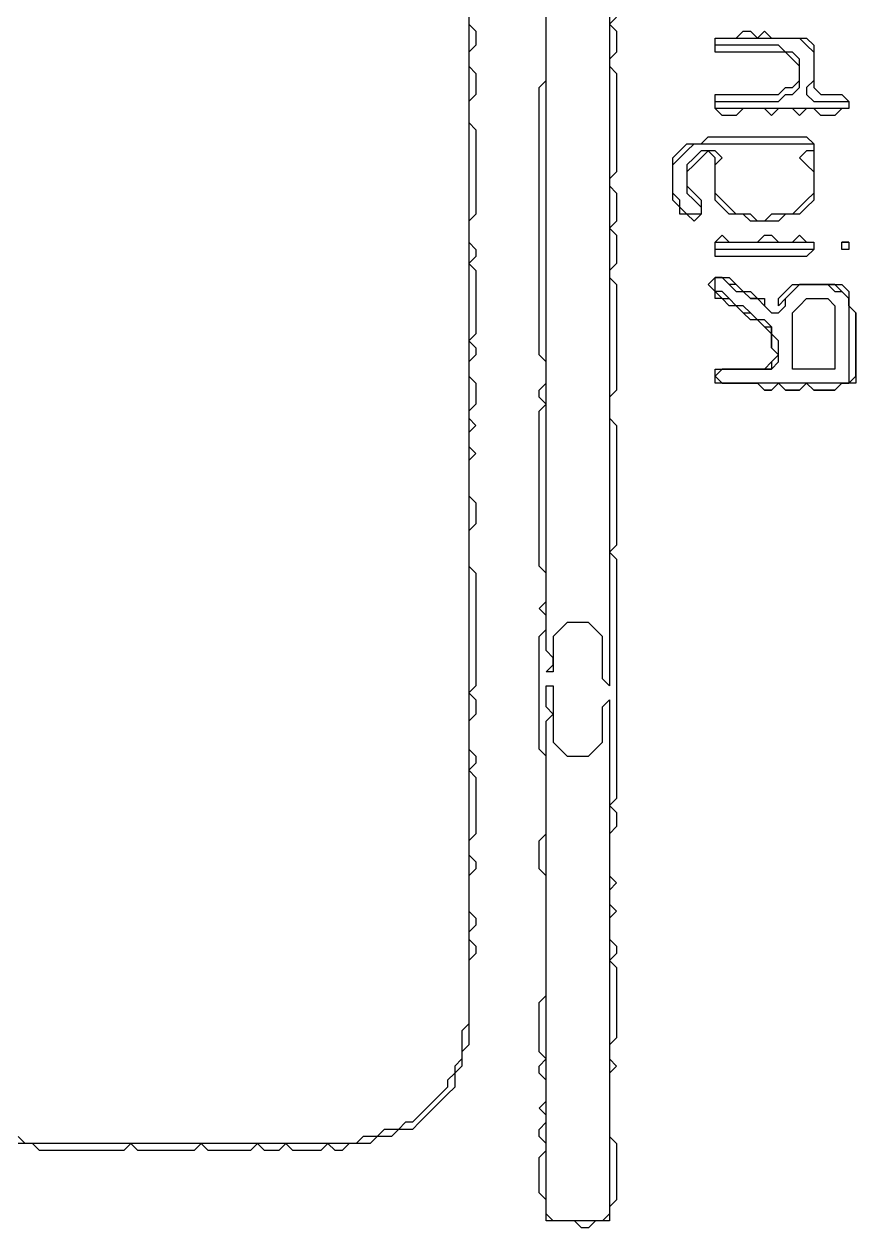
# Model space of a CAD drawing. Header units: metres. Extents: x 160 to 1373, y 49 to 936.
# Drawn here: x 1254.8 to 1373, y 537 to 708 of the extents above; entities that cross this region are included whole.
import ezdxf

# ---------------------------------------------------------------- set-up
doc = ezdxf.new("R2010")
doc.units = ezdxf.units.M

msp = doc.modelspace()

# ---------------------------------------------------------------- linework, layer by layer
for points in [[(1318, 709, 0), (1318, 708, 0), (1318, 707, 0), (1318, 706, 0), (1318, 705, 0), (1318, 704, 0), (1318, 703, 0), (1318, 702, 0), (1318, 701, 0), (1318, 700, 0), (1318, 699, 0), (1318, 698, 0), (1318, 697, 0), (1318, 696, 0), (1318, 695, 0), (1318, 694, 0), (1318, 693, 0), (1318, 692, 0), (1318, 691, 0), (1318, 690, 0), (1318, 689, 0), (1318, 688, 0), (1318, 687, 0), (1318, 686, 0), (1318, 685, 0), (1318, 684, 0), (1318, 683, 0), (1318, 682, 0), (1318, 681, 0), (1318, 680, 0), (1318, 679, 0), (1318, 678, 0), (1318, 677, 0), (1318, 676, 0), (1318, 675, 0), (1318, 674, 0), (1318, 673, 0), (1318, 672, 0), (1318, 671, 0), (1318, 670, 0), (1318, 669, 0), (1318, 668, 0), (1318, 667, 0), (1318, 666, 0), (1318, 665, 0), (1318, 664, 0), (1318, 663, 0), (1318, 662, 0), (1318, 661, 0), (1318, 660, 0), (1318, 659, 0), (1318, 658, 0), (1318, 657, 0), (1318, 656, 0), (1318, 655, 0), (1318, 654, 0), (1318, 653, 0), (1318, 652, 0), (1318, 651, 0), (1318, 650, 0), (1318, 649, 0), (1318, 648, 0), (1318, 647, 0), (1318, 646, 0), (1318, 645, 0), (1318, 644, 0), (1318, 643, 0), (1318, 642, 0), (1318, 641, 0), (1318, 640, 0), (1318, 639, 0), (1318, 638, 0), (1318, 637, 0), (1318, 636, 0), (1318, 635, 0), (1318, 634, 0), (1318, 633, 0), (1318, 632, 0), (1318, 631, 0), (1318, 630, 0), (1318, 629, 0), (1318, 628, 0), (1318, 627, 0), (1318, 626, 0), (1318, 625, 0), (1318, 624, 0), (1318, 623, 0), (1318, 622, 0), (1318, 621, 0), (1318, 620, 0), (1318, 619, 0), (1318, 618, 0), (1318, 617, 0), (1318, 616, 0), (1318, 615, 0), (1318, 614, 0), (1318, 613, 0), (1318, 612, 0), (1318, 611, 0), (1318, 610, 0), (1318, 609, 0), (1318, 608, 0), (1318, 607, 0), (1318, 606, 0), (1318, 605, 0), (1318, 604, 0), (1318, 603, 0), (1318, 602, 0), (1318, 601, 0), (1318, 600, 0), (1318, 599, 0), (1318, 598, 0), (1318, 597, 0), (1318, 596, 0), (1318, 595, 0), (1318, 594, 0), (1318, 593, 0), (1318, 592, 0), (1318, 591, 0), (1318, 590, 0), (1318, 589, 0), (1318, 588, 0), (1318, 587, 0), (1318, 586, 0), (1318, 585, 0), (1318, 584, 0), (1318, 583, 0), (1318, 582, 0), (1318, 581, 0), (1318, 580, 0), (1318, 579, 0), (1318, 578, 0), (1318, 577, 0), (1318, 576, 0), (1318, 575, 0), (1318, 574, 0), (1318, 573, 0), (1318, 572, 0), (1318, 571, 0), (1318, 570, 0), (1318, 569, 0), (1318, 568, 0), (1318, 567, 0), (1318, 566, 0), (1317, 565, 0), (1317, 564, 0), (1317, 563, 0), (1317, 562, 0), (1317, 561, 0), (1316, 560, 0), (1316, 559, 0), (1315, 558, 0), (1315, 557, 0), (1314, 556, 0), (1313, 555, 0), (1312, 554, 0), (1311, 553, 0), (1310, 552, 0), (1309, 552, 0), (1308, 551, 0), (1307, 551, 0), (1306, 551, 0), (1305, 550, 0), (1304, 550, 0), (1303, 550, 0), (1302, 549, 0), (1301, 549, 0), (1300, 549, 0), (1299, 549, 0), (1298, 549, 0), (1297, 549, 0), (1296, 549, 0), (1295, 549, 0), (1294, 549, 0), (1293, 549, 0), (1292, 549, 0), (1291, 549, 0), (1290, 549, 0), (1289, 549, 0), (1288, 549, 0), (1287, 549, 0), (1286, 549, 0), (1285, 549, 0), (1284, 549, 0), (1283, 549, 0), (1282, 549, 0), (1281, 549, 0), (1280, 549, 0), (1279, 549, 0), (1278, 549, 0), (1277, 549, 0), (1276, 549, 0), (1275, 549, 0), (1274, 549, 0), (1273, 549, 0), (1272, 549, 0), (1271, 549, 0), (1270, 549, 0), (1269, 549, 0), (1268, 549, 0), (1267, 549, 0), (1266, 549, 0), (1265, 549, 0), (1264, 549, 0), (1263, 549, 0), (1262, 549, 0), (1261, 549, 0), (1260, 549, 0), (1259, 549, 0), (1258, 549, 0), (1257, 549, 0), (1256, 549, 0), (1255, 549, 0), (1254, 550, 0)], [(1338, 709, 0), (1338, 708, 0), (1338, 707, 0), (1338, 706, 0), (1338, 705, 0), (1338, 704, 0), (1338, 703, 0), (1338, 702, 0), (1338, 701, 0), (1338, 700, 0), (1338, 699, 0), (1338, 698, 0), (1338, 697, 0), (1338, 696, 0), (1338, 695, 0), (1338, 694, 0), (1338, 693, 0), (1338, 692, 0), (1338, 691, 0), (1338, 690, 0), (1338, 689, 0), (1338, 688, 0), (1338, 687, 0), (1338, 686, 0), (1338, 685, 0), (1338, 684, 0), (1338, 683, 0), (1338, 682, 0), (1338, 681, 0), (1338, 680, 0), (1338, 679, 0), (1338, 678, 0), (1338, 677, 0), (1338, 676, 0), (1338, 675, 0), (1338, 674, 0), (1338, 673, 0), (1338, 672, 0), (1338, 671, 0), (1338, 670, 0), (1338, 669, 0), (1338, 668, 0), (1338, 667, 0), (1338, 666, 0), (1338, 665, 0), (1338, 664, 0), (1338, 663, 0), (1338, 662, 0), (1338, 661, 0), (1338, 660, 0), (1338, 659, 0), (1338, 658, 0), (1338, 657, 0), (1338, 656, 0), (1338, 655, 0), (1338, 654, 0), (1338, 653, 0), (1338, 652, 0), (1338, 651, 0), (1338, 650, 0), (1338, 649, 0), (1338, 648, 0), (1338, 647, 0), (1338, 646, 0), (1338, 645, 0), (1338, 644, 0), (1338, 643, 0), (1338, 642, 0), (1338, 641, 0), (1338, 640, 0), (1338, 639, 0), (1338, 638, 0), (1338, 637, 0), (1338, 636, 0), (1338, 635, 0), (1338, 634, 0), (1338, 633, 0), (1338, 632, 0), (1338, 631, 0), (1338, 630, 0), (1338, 629, 0), (1338, 628, 0), (1338, 627, 0), (1338, 626, 0), (1338, 625, 0), (1338, 624, 0), (1338, 623, 0), (1338, 622, 0), (1338, 621, 0), (1338, 620, 0), (1338, 619, 0), (1338, 618, 0), (1338, 617, 0), (1338, 616, 0), (1338, 615, 0), (1338, 614, 0), (1337, 615, 0), (1337, 616, 0), (1337, 617, 0), (1337, 618, 0), (1337, 619, 0), (1337, 620, 0), (1337, 621, 0), (1336, 622, 0), (1335, 623, 0), (1334, 623, 0), (1333, 623, 0), (1332, 623, 0), (1331, 622, 0), (1330, 621, 0), (1330, 620, 0), (1330, 619, 0), (1330, 618, 0), (1330, 617, 0), (1330, 616, 0), (1329, 616, 0), (1330, 617, 0), (1330, 618, 0), (1329, 619, 0), (1329, 620, 0), (1329, 621, 0), (1329, 622, 0), (1329, 623, 0), (1329, 624, 0), (1329, 625, 0), (1329, 626, 0), (1329, 627, 0), (1329, 628, 0), (1329, 629, 0), (1329, 630, 0), (1329, 631, 0), (1329, 632, 0), (1329, 633, 0), (1329, 634, 0), (1329, 635, 0), (1329, 636, 0), (1329, 637, 0), (1329, 638, 0), (1329, 639, 0), (1329, 640, 0), (1329, 641, 0), (1329, 642, 0), (1329, 643, 0), (1329, 644, 0), (1329, 645, 0), (1329, 646, 0), (1329, 647, 0), (1329, 648, 0), (1329, 649, 0), (1329, 650, 0), (1329, 651, 0), (1329, 652, 0), (1329, 653, 0), (1329, 654, 0), (1329, 655, 0), (1329, 656, 0), (1329, 657, 0), (1329, 658, 0), (1329, 659, 0), (1329, 660, 0), (1329, 661, 0), (1329, 662, 0), (1329, 663, 0), (1329, 664, 0), (1329, 665, 0), (1329, 666, 0), (1329, 667, 0), (1329, 668, 0), (1329, 669, 0), (1329, 670, 0), (1329, 671, 0), (1329, 672, 0), (1329, 673, 0), (1329, 674, 0), (1329, 675, 0), (1329, 676, 0), (1329, 677, 0), (1329, 678, 0), (1329, 679, 0), (1329, 680, 0), (1329, 681, 0), (1329, 682, 0), (1329, 683, 0), (1329, 684, 0), (1329, 685, 0), (1329, 686, 0), (1329, 687, 0), (1329, 688, 0), (1329, 689, 0), (1329, 690, 0), (1329, 691, 0), (1329, 692, 0), (1329, 693, 0), (1329, 694, 0), (1329, 695, 0), (1329, 696, 0), (1329, 697, 0), (1329, 698, 0), (1329, 699, 0), (1329, 700, 0), (1329, 701, 0), (1329, 702, 0), (1329, 703, 0), (1329, 704, 0), (1329, 705, 0), (1329, 706, 0), (1329, 707, 0), (1329, 708, 0), (1329, 709, 0)]]:
    msp.add_polyline3d(points)
for points in [[(1353, 696, 0), (1353, 697, 0), (1354, 697, 0), (1355, 697, 0), (1356, 697, 0), (1357, 697, 0), (1358, 697, 0), (1359, 697, 0), (1360, 697, 0), (1361, 697, 0), (1362, 697, 0), (1363, 698, 0), (1364, 698, 0), (1365, 699, 0), (1365, 700, 0), (1365, 701, 0), (1365, 702, 0), (1365, 703, 0), (1364, 704, 0), (1363, 704, 0), (1362, 705, 0), (1361, 705, 0), (1360, 705, 0), (1359, 705, 0), (1358, 705, 0), (1357, 705, 0), (1356, 705, 0), (1355, 705, 0), (1354, 705, 0), (1353, 705, 0), (1353, 706, 0), (1354, 706, 0), (1355, 706, 0), (1356, 706, 0), (1357, 706, 0), (1358, 706, 0), (1359, 706, 0), (1360, 706, 0), (1361, 706, 0), (1362, 706, 0), (1363, 706, 0), (1364, 706, 0), (1365, 706, 0), (1366, 705, 0), (1367, 704, 0), (1367, 703, 0), (1367, 702, 0), (1367, 701, 0), (1367, 700, 0), (1366, 699, 0), (1366, 698, 0), (1367, 697, 0), (1368, 697, 0), (1369, 697, 0), (1370, 697, 0), (1371, 697, 0), (1372, 697, 0), (1372, 696, 0), (1371, 696, 0), (1370, 696, 0), (1369, 696, 0), (1368, 696, 0), (1367, 696, 0), (1366, 696, 0), (1365, 696, 0), (1364, 696, 0), (1363, 696, 0), (1362, 696, 0), (1361, 696, 0), (1360, 696, 0), (1359, 696, 0), (1358, 696, 0), (1357, 696, 0), (1356, 696, 0), (1355, 696, 0), (1354, 696, 0)], [(1359, 680, 0), (1358, 681, 0), (1357, 681, 0), (1356, 681, 0), (1355, 682, 0), (1354, 683, 0), (1353, 684, 0), (1353, 685, 0), (1353, 686, 0), (1353, 687, 0), (1353, 688, 0), (1354, 689, 0), (1353, 690, 0), (1352, 690, 0), (1351, 690, 0), (1350, 689, 0), (1349, 688, 0), (1349, 687, 0), (1349, 686, 0), (1349, 685, 0), (1349, 684, 0), (1350, 683, 0), (1351, 682, 0), (1351, 681, 0), (1350, 681, 0), (1349, 681, 0), (1348, 682, 0), (1348, 683, 0), (1347, 684, 0), (1347, 685, 0), (1347, 686, 0), (1347, 687, 0), (1347, 688, 0), (1348, 689, 0), (1349, 690, 0), (1350, 691, 0), (1351, 691, 0), (1352, 691, 0), (1353, 691, 0), (1354, 691, 0), (1355, 691, 0), (1356, 691, 0), (1357, 691, 0), (1358, 691, 0), (1359, 691, 0), (1360, 691, 0), (1361, 691, 0), (1362, 691, 0), (1363, 691, 0), (1364, 691, 0), (1365, 691, 0), (1366, 691, 0), (1367, 691, 0), (1367, 690, 0), (1366, 690, 0), (1365, 689, 0), (1366, 688, 0), (1367, 687, 0), (1367, 686, 0), (1367, 685, 0), (1367, 684, 0), (1366, 683, 0), (1365, 682, 0), (1364, 681, 0), (1363, 681, 0), (1362, 681, 0), (1361, 681, 0), (1360, 680, 0)], [(1353, 676, 0), (1353, 677, 0), (1354, 677, 0), (1355, 677, 0), (1356, 677, 0), (1357, 677, 0), (1358, 677, 0), (1359, 677, 0), (1360, 677, 0), (1361, 677, 0), (1362, 677, 0), (1363, 677, 0), (1364, 677, 0), (1365, 677, 0), (1366, 677, 0), (1367, 677, 0), (1367, 676, 0), (1366, 676, 0), (1365, 676, 0), (1364, 676, 0), (1363, 676, 0), (1362, 676, 0), (1361, 676, 0), (1360, 676, 0), (1359, 676, 0), (1358, 676, 0), (1357, 676, 0), (1356, 676, 0), (1355, 676, 0), (1354, 676, 0)], [(1371, 676, 0), (1371, 677, 0), (1372, 677, 0), (1372, 676, 0)], [(1353, 657, 0), (1353, 658, 0), (1353, 659, 0), (1354, 659, 0), (1355, 659, 0), (1356, 659, 0), (1357, 659, 0), (1358, 659, 0), (1359, 659, 0), (1360, 659, 0), (1361, 659, 0), (1362, 660, 0), (1362, 661, 0), (1362, 662, 0), (1362, 663, 0), (1361, 664, 0), (1361, 665, 0), (1360, 666, 0), (1359, 666, 0), (1358, 667, 0), (1357, 668, 0), (1356, 668, 0), (1355, 669, 0), (1354, 670, 0), (1353, 670, 0), (1353, 671, 0), (1353, 672, 0), (1354, 672, 0), (1355, 671, 0), (1356, 670, 0), (1357, 670, 0), (1358, 669, 0), (1359, 669, 0), (1360, 668, 0), (1361, 667, 0), (1362, 667, 0), (1363, 668, 0), (1363, 669, 0), (1364, 670, 0), (1365, 671, 0), (1366, 671, 0), (1367, 671, 0), (1368, 671, 0), (1369, 671, 0), (1370, 670, 0), (1371, 670, 0), (1372, 669, 0), (1372, 668, 0), (1372, 667, 0), (1372, 666, 0), (1372, 665, 0), (1372, 664, 0), (1372, 663, 0), (1372, 662, 0), (1372, 661, 0), (1372, 660, 0), (1372, 659, 0), (1372, 658, 0), (1372, 657, 0), (1371, 657, 0), (1370, 657, 0), (1369, 657, 0), (1368, 657, 0), (1367, 657, 0), (1366, 657, 0), (1365, 657, 0), (1364, 657, 0), (1363, 657, 0), (1362, 657, 0), (1361, 657, 0), (1360, 657, 0), (1359, 657, 0), (1358, 657, 0), (1357, 657, 0), (1356, 657, 0), (1355, 657, 0), (1354, 657, 0)], [(1330, 538, 0), (1329, 539, 0), (1329, 540, 0), (1329, 541, 0), (1329, 542, 0), (1329, 543, 0), (1329, 544, 0), (1329, 545, 0), (1329, 546, 0), (1329, 547, 0), (1329, 548, 0), (1329, 549, 0), (1329, 550, 0), (1329, 551, 0), (1329, 552, 0), (1329, 553, 0), (1329, 554, 0), (1329, 555, 0), (1329, 556, 0), (1329, 557, 0), (1329, 558, 0), (1329, 559, 0), (1329, 560, 0), (1329, 561, 0), (1329, 562, 0), (1329, 563, 0), (1329, 564, 0), (1329, 565, 0), (1329, 566, 0), (1329, 567, 0), (1329, 568, 0), (1329, 569, 0), (1329, 570, 0), (1329, 571, 0), (1329, 572, 0), (1329, 573, 0), (1329, 574, 0), (1329, 575, 0), (1329, 576, 0), (1329, 577, 0), (1329, 578, 0), (1329, 579, 0), (1329, 580, 0), (1329, 581, 0), (1329, 582, 0), (1329, 583, 0), (1329, 584, 0), (1329, 585, 0), (1329, 586, 0), (1329, 587, 0), (1329, 588, 0), (1329, 589, 0), (1329, 590, 0), (1329, 591, 0), (1329, 592, 0), (1329, 593, 0), (1329, 594, 0), (1329, 595, 0), (1329, 596, 0), (1329, 597, 0), (1329, 598, 0), (1329, 599, 0), (1329, 600, 0), (1329, 601, 0), (1329, 602, 0), (1329, 603, 0), (1329, 604, 0), (1329, 605, 0), (1329, 606, 0), (1329, 607, 0), (1329, 608, 0), (1329, 609, 0), (1330, 610, 0), (1329, 611, 0), (1329, 612, 0), (1329, 613, 0), (1329, 614, 0), (1330, 614, 0), (1330, 613, 0), (1330, 612, 0), (1330, 611, 0), (1330, 610, 0), (1330, 609, 0), (1330, 608, 0), (1330, 607, 0), (1330, 606, 0), (1331, 605, 0), (1332, 604, 0), (1333, 604, 0), (1334, 604, 0), (1335, 604, 0), (1336, 605, 0), (1337, 606, 0), (1337, 607, 0), (1337, 608, 0), (1337, 609, 0), (1337, 610, 0), (1337, 611, 0), (1338, 612, 0), (1338, 611, 0), (1338, 610, 0), (1338, 609, 0), (1338, 608, 0), (1338, 607, 0), (1338, 606, 0), (1338, 605, 0), (1338, 604, 0), (1338, 603, 0), (1338, 602, 0), (1338, 601, 0), (1338, 600, 0), (1338, 599, 0), (1338, 598, 0), (1338, 597, 0), (1338, 596, 0), (1338, 595, 0), (1338, 594, 0), (1338, 593, 0), (1338, 592, 0), (1338, 591, 0), (1338, 590, 0), (1338, 589, 0), (1338, 588, 0), (1338, 587, 0), (1338, 586, 0), (1338, 585, 0), (1338, 584, 0), (1338, 583, 0), (1338, 582, 0), (1338, 581, 0), (1338, 580, 0), (1338, 579, 0), (1338, 578, 0), (1338, 577, 0), (1338, 576, 0), (1338, 575, 0), (1338, 574, 0), (1338, 573, 0), (1338, 572, 0), (1338, 571, 0), (1338, 570, 0), (1338, 569, 0), (1338, 568, 0), (1338, 567, 0), (1338, 566, 0), (1338, 565, 0), (1338, 564, 0), (1338, 563, 0), (1338, 562, 0), (1338, 561, 0), (1338, 560, 0), (1338, 559, 0), (1338, 558, 0), (1338, 557, 0), (1338, 556, 0), (1338, 555, 0), (1338, 554, 0), (1338, 553, 0), (1338, 552, 0), (1338, 551, 0), (1338, 550, 0), (1338, 549, 0), (1338, 548, 0), (1338, 547, 0), (1338, 546, 0), (1338, 545, 0), (1338, 544, 0), (1338, 543, 0), (1338, 542, 0), (1338, 541, 0), (1338, 540, 0), (1338, 539, 0), (1337, 538, 0), (1336, 538, 0), (1335, 538, 0), (1334, 538, 0), (1333, 538, 0), (1332, 538, 0), (1331, 538, 0)]]:
    msp.add_polyline3d(points, close=True)
at = {"layer": '1'}
for points in [[(1318, 709, 0), (1318, 708, 0), (1319, 707, 0), (1319, 706, 0), (1319, 705, 0), (1318, 704, 0), (1318, 703, 0), (1318, 702, 0), (1319, 701, 0), (1319, 700, 0), (1319, 699, 0), (1319, 698, 0), (1318, 697, 0), (1318, 696, 0), (1318, 695, 0), (1318, 694, 0), (1319, 693, 0), (1319, 692, 0), (1319, 691, 0), (1319, 690, 0), (1319, 689, 0), (1319, 688, 0), (1319, 687, 0), (1319, 686, 0), (1319, 685, 0), (1319, 684, 0), (1319, 683, 0), (1319, 682, 0), (1319, 681, 0), (1318, 680, 0), (1318, 679, 0), (1318, 678, 0), (1318, 677, 0), (1319, 676, 0), (1319, 675, 0), (1318, 674, 0), (1319, 673, 0), (1319, 672, 0), (1319, 671, 0), (1319, 670, 0), (1319, 669, 0), (1319, 668, 0), (1319, 667, 0), (1319, 666, 0), (1319, 665, 0), (1319, 664, 0), (1318, 663, 0), (1319, 662, 0), (1319, 661, 0), (1318, 660, 0), (1318, 659, 0), (1318, 658, 0), (1319, 657, 0), (1319, 656, 0), (1319, 655, 0), (1319, 654, 0), (1318, 653, 0), (1318, 652, 0), (1319, 651, 0), (1318, 650, 0), (1318, 649, 0), (1318, 648, 0), (1319, 647, 0), (1318, 646, 0), (1318, 645, 0), (1318, 644, 0), (1318, 643, 0), (1318, 642, 0), (1318, 641, 0), (1319, 640, 0), (1319, 639, 0), (1319, 638, 0), (1319, 637, 0), (1318, 636, 0), (1318, 635, 0), (1318, 634, 0), (1318, 633, 0), (1318, 632, 0), (1318, 631, 0), (1319, 630, 0), (1319, 629, 0), (1319, 628, 0), (1319, 627, 0), (1319, 626, 0), (1319, 625, 0), (1319, 624, 0), (1319, 623, 0), (1319, 622, 0), (1319, 621, 0), (1319, 620, 0), (1319, 619, 0), (1319, 618, 0), (1319, 617, 0), (1319, 616, 0), (1319, 615, 0), (1319, 614, 0), (1318, 613, 0), (1319, 612, 0), (1319, 611, 0), (1319, 610, 0), (1318, 609, 0), (1318, 608, 0), (1318, 607, 0), (1318, 606, 0), (1318, 605, 0), (1319, 604, 0), (1319, 603, 0), (1318, 602, 0), (1319, 601, 0), (1319, 600, 0), (1319, 599, 0), (1319, 598, 0), (1319, 597, 0), (1319, 596, 0), (1319, 595, 0), (1319, 594, 0), (1319, 593, 0), (1318, 592, 0), (1318, 591, 0), (1318, 590, 0), (1319, 589, 0), (1319, 588, 0), (1318, 587, 0), (1318, 586, 0), (1318, 585, 0), (1318, 584, 0), (1318, 583, 0), (1318, 582, 0), (1319, 581, 0), (1319, 580, 0), (1318, 579, 0), (1318, 578, 0), (1319, 577, 0), (1319, 576, 0), (1318, 575, 0), (1318, 574, 0), (1318, 573, 0), (1318, 572, 0), (1318, 571, 0), (1318, 570, 0), (1318, 569, 0), (1318, 568, 0), (1318, 567, 0), (1318, 566, 0), (1318, 565, 0), (1318, 564, 0), (1318, 563, 0), (1317, 562, 0), (1317, 561, 0), (1317, 560, 0), (1316, 559, 0), (1316, 558, 0), (1316, 557, 0), (1315, 556, 0), (1314, 555, 0), (1313, 554, 0), (1312, 553, 0), (1311, 552, 0), (1310, 551, 0), (1309, 551, 0), (1308, 551, 0), (1307, 550, 0), (1306, 550, 0), (1305, 550, 0), (1304, 549, 0), (1303, 549, 0), (1302, 549, 0), (1301, 549, 0), (1300, 548, 0), (1299, 548, 0), (1298, 549, 0), (1297, 548, 0), (1296, 548, 0), (1295, 548, 0), (1294, 548, 0), (1293, 548, 0), (1292, 549, 0), (1291, 548, 0), (1290, 548, 0), (1289, 548, 0), (1288, 549, 0), (1287, 548, 0), (1286, 548, 0), (1285, 548, 0), (1284, 548, 0), (1283, 548, 0), (1282, 548, 0), (1281, 548, 0), (1280, 549, 0), (1279, 548, 0), (1278, 548, 0), (1277, 548, 0), (1276, 548, 0), (1275, 548, 0), (1274, 548, 0), (1273, 548, 0), (1272, 548, 0), (1271, 548, 0), (1270, 549, 0), (1269, 548, 0), (1268, 548, 0), (1267, 548, 0), (1266, 548, 0), (1265, 548, 0), (1264, 548, 0), (1263, 548, 0), (1262, 548, 0), (1261, 548, 0), (1260, 548, 0), (1259, 548, 0), (1258, 548, 0), (1257, 548, 0), (1256, 549, 0), (1255, 549, 0), (1254, 549, 0)], [(1339, 709, 0), (1338, 708, 0), (1339, 707, 0), (1339, 706, 0), (1339, 705, 0), (1339, 704, 0), (1338, 703, 0), (1338, 702, 0), (1339, 701, 0), (1339, 700, 0), (1339, 699, 0), (1339, 698, 0), (1339, 697, 0), (1339, 696, 0), (1339, 695, 0), (1339, 694, 0), (1339, 693, 0), (1339, 692, 0), (1339, 691, 0), (1339, 690, 0), (1339, 689, 0), (1339, 688, 0), (1339, 687, 0), (1338, 686, 0), (1338, 685, 0), (1339, 684, 0), (1339, 683, 0), (1339, 682, 0), (1339, 681, 0), (1339, 680, 0), (1338, 679, 0), (1339, 678, 0), (1339, 677, 0), (1339, 676, 0), (1339, 675, 0), (1339, 674, 0), (1338, 673, 0), (1338, 672, 0), (1339, 671, 0), (1339, 670, 0), (1339, 669, 0), (1339, 668, 0), (1339, 667, 0), (1339, 666, 0), (1339, 665, 0), (1339, 664, 0), (1339, 663, 0), (1339, 662, 0), (1339, 661, 0), (1339, 660, 0), (1339, 659, 0), (1339, 658, 0), (1339, 657, 0), (1339, 656, 0), (1338, 655, 0), (1338, 654, 0), (1338, 653, 0), (1338, 652, 0), (1339, 651, 0), (1339, 650, 0), (1339, 649, 0), (1339, 648, 0), (1339, 647, 0), (1339, 646, 0), (1339, 645, 0), (1339, 644, 0), (1339, 643, 0), (1339, 642, 0), (1339, 641, 0), (1339, 640, 0), (1339, 639, 0), (1339, 638, 0), (1339, 637, 0), (1339, 636, 0), (1339, 635, 0), (1339, 634, 0), (1338, 633, 0), (1339, 632, 0), (1339, 631, 0), (1339, 630, 0), (1339, 629, 0), (1339, 628, 0), (1339, 627, 0), (1339, 626, 0), (1339, 625, 0), (1339, 624, 0), (1339, 623, 0), (1339, 622, 0), (1339, 621, 0), (1339, 620, 0), (1339, 619, 0), (1339, 618, 0), (1339, 617, 0), (1339, 616, 0), (1339, 615, 0), (1339, 614, 0), (1339, 613, 0), (1339, 612, 0), (1339, 611, 0), (1339, 610, 0), (1339, 609, 0), (1339, 608, 0), (1339, 607, 0), (1339, 606, 0), (1339, 605, 0), (1339, 604, 0), (1339, 603, 0), (1339, 602, 0), (1339, 601, 0), (1339, 600, 0), (1339, 599, 0), (1339, 598, 0), (1338, 597, 0), (1339, 596, 0), (1339, 595, 0), (1339, 594, 0), (1338, 593, 0), (1338, 592, 0), (1338, 591, 0), (1338, 590, 0), (1338, 589, 0), (1338, 588, 0), (1338, 587, 0), (1339, 586, 0), (1338, 585, 0), (1338, 584, 0), (1338, 583, 0), (1339, 582, 0), (1338, 581, 0), (1338, 580, 0), (1338, 579, 0), (1338, 578, 0), (1339, 577, 0), (1339, 576, 0), (1338, 575, 0), (1339, 574, 0), (1339, 573, 0), (1339, 572, 0), (1339, 571, 0), (1339, 570, 0), (1339, 569, 0), (1339, 568, 0), (1339, 567, 0), (1339, 566, 0), (1339, 565, 0), (1339, 564, 0), (1338, 563, 0), (1338, 562, 0), (1338, 561, 0), (1339, 560, 0), (1338, 559, 0), (1338, 558, 0), (1338, 557, 0), (1338, 556, 0), (1338, 555, 0), (1338, 554, 0), (1338, 553, 0), (1338, 552, 0), (1338, 551, 0), (1338, 550, 0), (1339, 549, 0), (1339, 548, 0), (1339, 547, 0), (1339, 546, 0), (1339, 545, 0), (1339, 544, 0), (1339, 543, 0), (1339, 542, 0), (1339, 541, 0), (1338, 540, 0), (1338, 539, 0), (1338, 538, 0), (1337, 538, 0), (1336, 538, 0), (1335, 537, 0), (1334, 537, 0), (1333, 538, 0), (1332, 538, 0), (1331, 538, 0), (1330, 538, 0), (1329, 538, 0), (1329, 539, 0), (1329, 540, 0), (1329, 541, 0), (1328, 542, 0), (1328, 543, 0), (1328, 544, 0), (1328, 545, 0), (1328, 546, 0), (1328, 547, 0), (1329, 548, 0), (1329, 549, 0), (1328, 550, 0), (1328, 551, 0), (1329, 552, 0), (1329, 553, 0), (1328, 554, 0), (1329, 555, 0), (1329, 556, 0), (1329, 557, 0), (1329, 558, 0), (1328, 559, 0), (1328, 560, 0), (1329, 561, 0), (1328, 562, 0), (1328, 563, 0), (1328, 564, 0), (1328, 565, 0), (1328, 566, 0), (1328, 567, 0), (1328, 568, 0), (1328, 569, 0), (1329, 570, 0), (1329, 571, 0), (1329, 572, 0), (1329, 573, 0), (1329, 574, 0), (1329, 575, 0), (1329, 576, 0), (1329, 577, 0), (1329, 578, 0), (1329, 579, 0), (1329, 580, 0), (1329, 581, 0), (1329, 582, 0), (1329, 583, 0), (1329, 584, 0), (1329, 585, 0), (1329, 586, 0), (1329, 587, 0), (1328, 588, 0), (1328, 589, 0), (1328, 590, 0), (1328, 591, 0), (1328, 592, 0), (1329, 593, 0), (1329, 594, 0), (1329, 595, 0), (1329, 596, 0), (1329, 597, 0), (1329, 598, 0), (1329, 599, 0), (1329, 600, 0), (1329, 601, 0), (1329, 602, 0), (1329, 603, 0), (1329, 604, 0), (1328, 605, 0), (1328, 606, 0), (1328, 607, 0), (1328, 608, 0), (1328, 609, 0), (1328, 610, 0), (1328, 611, 0), (1328, 612, 0), (1328, 613, 0), (1328, 614, 0), (1328, 615, 0), (1328, 616, 0), (1328, 617, 0), (1328, 618, 0), (1328, 619, 0), (1328, 620, 0), (1328, 621, 0), (1329, 622, 0), (1329, 623, 0), (1329, 624, 0), (1328, 625, 0), (1329, 626, 0), (1329, 627, 0), (1329, 628, 0), (1329, 629, 0), (1329, 630, 0), (1328, 631, 0), (1328, 632, 0), (1328, 633, 0), (1328, 634, 0), (1328, 635, 0), (1328, 636, 0), (1328, 637, 0), (1328, 638, 0), (1328, 639, 0), (1328, 640, 0), (1328, 641, 0), (1328, 642, 0), (1328, 643, 0), (1328, 644, 0), (1328, 645, 0), (1328, 646, 0), (1328, 647, 0), (1328, 648, 0), (1328, 649, 0), (1328, 650, 0), (1328, 651, 0), (1328, 652, 0), (1328, 653, 0), (1329, 654, 0), (1328, 655, 0), (1328, 656, 0), (1329, 657, 0), (1329, 658, 0), (1329, 659, 0), (1329, 660, 0), (1328, 661, 0), (1328, 662, 0), (1328, 663, 0), (1328, 664, 0), (1328, 665, 0), (1328, 666, 0), (1328, 667, 0), (1328, 668, 0), (1328, 669, 0), (1328, 670, 0), (1328, 671, 0), (1328, 672, 0), (1328, 673, 0), (1328, 674, 0), (1328, 675, 0), (1328, 676, 0), (1328, 677, 0), (1328, 678, 0), (1328, 679, 0), (1328, 680, 0), (1328, 681, 0), (1328, 682, 0), (1328, 683, 0), (1328, 684, 0), (1328, 685, 0), (1328, 686, 0), (1328, 687, 0), (1328, 688, 0), (1328, 689, 0), (1328, 690, 0), (1328, 691, 0), (1328, 692, 0), (1328, 693, 0), (1328, 694, 0), (1328, 695, 0), (1328, 696, 0), (1328, 697, 0), (1328, 698, 0), (1328, 699, 0), (1329, 700, 0), (1329, 701, 0), (1329, 702, 0), (1329, 703, 0), (1329, 704, 0), (1329, 705, 0), (1329, 706, 0), (1329, 707, 0), (1329, 708, 0), (1329, 709, 0)]]:
    msp.add_polyline3d(points, dxfattribs=at)
for points in [[(1354, 695, 0), (1353, 696, 0), (1353, 697, 0), (1353, 698, 0), (1354, 698, 0), (1355, 698, 0), (1356, 698, 0), (1357, 698, 0), (1358, 698, 0), (1359, 698, 0), (1360, 698, 0), (1361, 698, 0), (1362, 698, 0), (1363, 699, 0), (1364, 699, 0), (1365, 700, 0), (1365, 701, 0), (1365, 702, 0), (1364, 703, 0), (1363, 704, 0), (1362, 704, 0), (1361, 704, 0), (1360, 704, 0), (1359, 704, 0), (1358, 704, 0), (1357, 704, 0), (1356, 704, 0), (1355, 704, 0), (1354, 704, 0), (1353, 704, 0), (1353, 705, 0), (1353, 706, 0), (1354, 706, 0), (1355, 706, 0), (1356, 706, 0), (1357, 707, 0), (1358, 707, 0), (1359, 706, 0), (1360, 707, 0), (1361, 706, 0), (1362, 706, 0), (1363, 706, 0), (1364, 706, 0), (1365, 706, 0), (1366, 706, 0), (1367, 705, 0), (1367, 704, 0), (1367, 703, 0), (1367, 702, 0), (1367, 701, 0), (1367, 700, 0), (1367, 699, 0), (1368, 698, 0), (1369, 698, 0), (1370, 698, 0), (1371, 698, 0), (1372, 697, 0), (1372, 696, 0), (1371, 696, 0), (1370, 695, 0), (1369, 695, 0), (1368, 695, 0), (1367, 696, 0), (1366, 696, 0), (1365, 695, 0), (1364, 696, 0), (1363, 696, 0), (1362, 696, 0), (1361, 695, 0), (1360, 696, 0), (1359, 696, 0), (1358, 696, 0), (1357, 696, 0), (1356, 695, 0), (1355, 695, 0)], [(1350, 680, 0), (1349, 681, 0), (1348, 681, 0), (1348, 682, 0), (1347, 683, 0), (1347, 684, 0), (1347, 685, 0), (1347, 686, 0), (1347, 687, 0), (1347, 688, 0), (1347, 689, 0), (1348, 690, 0), (1349, 691, 0), (1350, 691, 0), (1351, 691, 0), (1352, 692, 0), (1353, 692, 0), (1354, 692, 0), (1355, 692, 0), (1356, 692, 0), (1357, 692, 0), (1358, 692, 0), (1359, 692, 0), (1360, 692, 0), (1361, 692, 0), (1362, 692, 0), (1363, 692, 0), (1364, 692, 0), (1365, 692, 0), (1366, 692, 0), (1367, 691, 0), (1367, 690, 0), (1367, 689, 0), (1367, 688, 0), (1367, 687, 0), (1367, 686, 0), (1367, 685, 0), (1367, 684, 0), (1367, 683, 0), (1366, 682, 0), (1365, 681, 0), (1364, 681, 0), (1363, 681, 0), (1362, 680, 0), (1361, 680, 0), (1360, 680, 0), (1359, 680, 0), (1358, 680, 0), (1357, 681, 0), (1356, 681, 0), (1355, 681, 0), (1354, 682, 0), (1353, 683, 0), (1353, 684, 0), (1353, 685, 0), (1353, 686, 0), (1353, 687, 0), (1353, 688, 0), (1353, 689, 0), (1352, 690, 0), (1351, 689, 0), (1350, 688, 0), (1349, 687, 0), (1349, 686, 0), (1349, 685, 0), (1350, 684, 0), (1351, 683, 0), (1351, 682, 0), (1351, 681, 0)], [(1353, 675, 0), (1353, 676, 0), (1353, 677, 0), (1354, 678, 0), (1355, 677, 0), (1356, 677, 0), (1357, 677, 0), (1358, 677, 0), (1359, 677, 0), (1360, 678, 0), (1361, 678, 0), (1362, 677, 0), (1363, 677, 0), (1364, 677, 0), (1365, 678, 0), (1366, 677, 0), (1367, 677, 0), (1367, 676, 0), (1366, 675, 0), (1365, 675, 0), (1364, 675, 0), (1363, 675, 0), (1362, 675, 0), (1361, 675, 0), (1360, 675, 0), (1359, 675, 0), (1358, 675, 0), (1357, 675, 0), (1356, 675, 0), (1355, 675, 0), (1354, 675, 0)], [(1371, 677, 0), (1372, 677, 0)], [(1360, 656, 0), (1359, 657, 0), (1358, 657, 0), (1357, 657, 0), (1356, 657, 0), (1355, 657, 0), (1354, 657, 0), (1353, 657, 0), (1353, 658, 0), (1353, 659, 0), (1354, 659, 0), (1355, 659, 0), (1356, 659, 0), (1357, 659, 0), (1358, 659, 0), (1359, 659, 0), (1360, 659, 0), (1361, 660, 0), (1362, 661, 0), (1361, 662, 0), (1361, 663, 0), (1361, 664, 0), (1360, 665, 0), (1359, 666, 0), (1358, 666, 0), (1357, 667, 0), (1356, 668, 0), (1355, 668, 0), (1354, 669, 0), (1353, 669, 0), (1353, 670, 0), (1352, 671, 0), (1353, 672, 0), (1354, 672, 0), (1355, 672, 0), (1356, 671, 0), (1357, 670, 0), (1358, 670, 0), (1359, 669, 0), (1360, 669, 0), (1360, 668, 0), (1359, 669, 0), (1358, 669, 0), (1357, 670, 0), (1356, 671, 0), (1355, 671, 0), (1354, 672, 0), (1353, 672, 0), (1352, 671, 0), (1353, 670, 0), (1354, 669, 0), (1355, 669, 0), (1356, 668, 0), (1357, 667, 0), (1358, 667, 0), (1359, 666, 0), (1360, 665, 0), (1361, 665, 0), (1361, 664, 0), (1361, 663, 0), (1361, 662, 0), (1362, 661, 0), (1361, 660, 0), (1361, 659, 0), (1360, 659, 0), (1359, 659, 0), (1358, 659, 0), (1357, 659, 0), (1356, 659, 0), (1355, 659, 0), (1354, 659, 0), (1353, 658, 0), (1354, 657, 0), (1355, 657, 0), (1356, 657, 0), (1357, 657, 0), (1358, 657, 0), (1359, 657, 0), (1360, 656, 0), (1361, 656, 0), (1362, 657, 0), (1363, 656, 0), (1364, 656, 0), (1365, 656, 0), (1366, 657, 0), (1367, 656, 0), (1368, 656, 0), (1369, 656, 0), (1370, 656, 0), (1371, 657, 0), (1372, 657, 0), (1373, 658, 0), (1373, 659, 0), (1373, 660, 0), (1373, 661, 0), (1373, 662, 0), (1373, 663, 0), (1373, 664, 0), (1373, 665, 0), (1373, 666, 0), (1373, 667, 0), (1372, 668, 0), (1372, 669, 0), (1371, 670, 0), (1370, 671, 0), (1369, 671, 0), (1368, 671, 0), (1367, 671, 0), (1366, 671, 0), (1365, 671, 0), (1364, 670, 0), (1363, 669, 0), (1362, 668, 0), (1362, 669, 0), (1363, 670, 0), (1364, 671, 0), (1365, 671, 0), (1366, 671, 0), (1367, 671, 0), (1368, 671, 0), (1369, 671, 0), (1370, 671, 0), (1371, 671, 0), (1372, 670, 0), (1372, 669, 0), (1372, 668, 0), (1373, 667, 0), (1373, 666, 0), (1373, 665, 0), (1373, 664, 0), (1373, 663, 0), (1373, 662, 0), (1373, 661, 0), (1373, 660, 0), (1373, 659, 0), (1373, 658, 0), (1373, 657, 0), (1372, 657, 0), (1371, 657, 0), (1370, 656, 0), (1369, 656, 0), (1368, 656, 0), (1367, 656, 0), (1366, 657, 0), (1365, 656, 0), (1364, 656, 0), (1363, 656, 0), (1362, 657, 0), (1361, 656, 0)], [(1364, 659, 0), (1364, 660, 0), (1364, 661, 0), (1364, 662, 0), (1364, 663, 0), (1364, 664, 0), (1364, 665, 0), (1364, 666, 0), (1364, 667, 0), (1365, 668, 0), (1366, 669, 0), (1367, 669, 0), (1368, 669, 0), (1369, 669, 0), (1370, 668, 0), (1370, 667, 0), (1370, 666, 0), (1370, 665, 0), (1370, 664, 0), (1370, 663, 0), (1370, 662, 0), (1370, 661, 0), (1370, 660, 0), (1370, 659, 0), (1369, 659, 0), (1368, 659, 0), (1367, 659, 0), (1366, 659, 0), (1365, 659, 0)]]:
    msp.add_polyline3d(points, close=True, dxfattribs=at)

doc.saveas('drawing.dxf')
